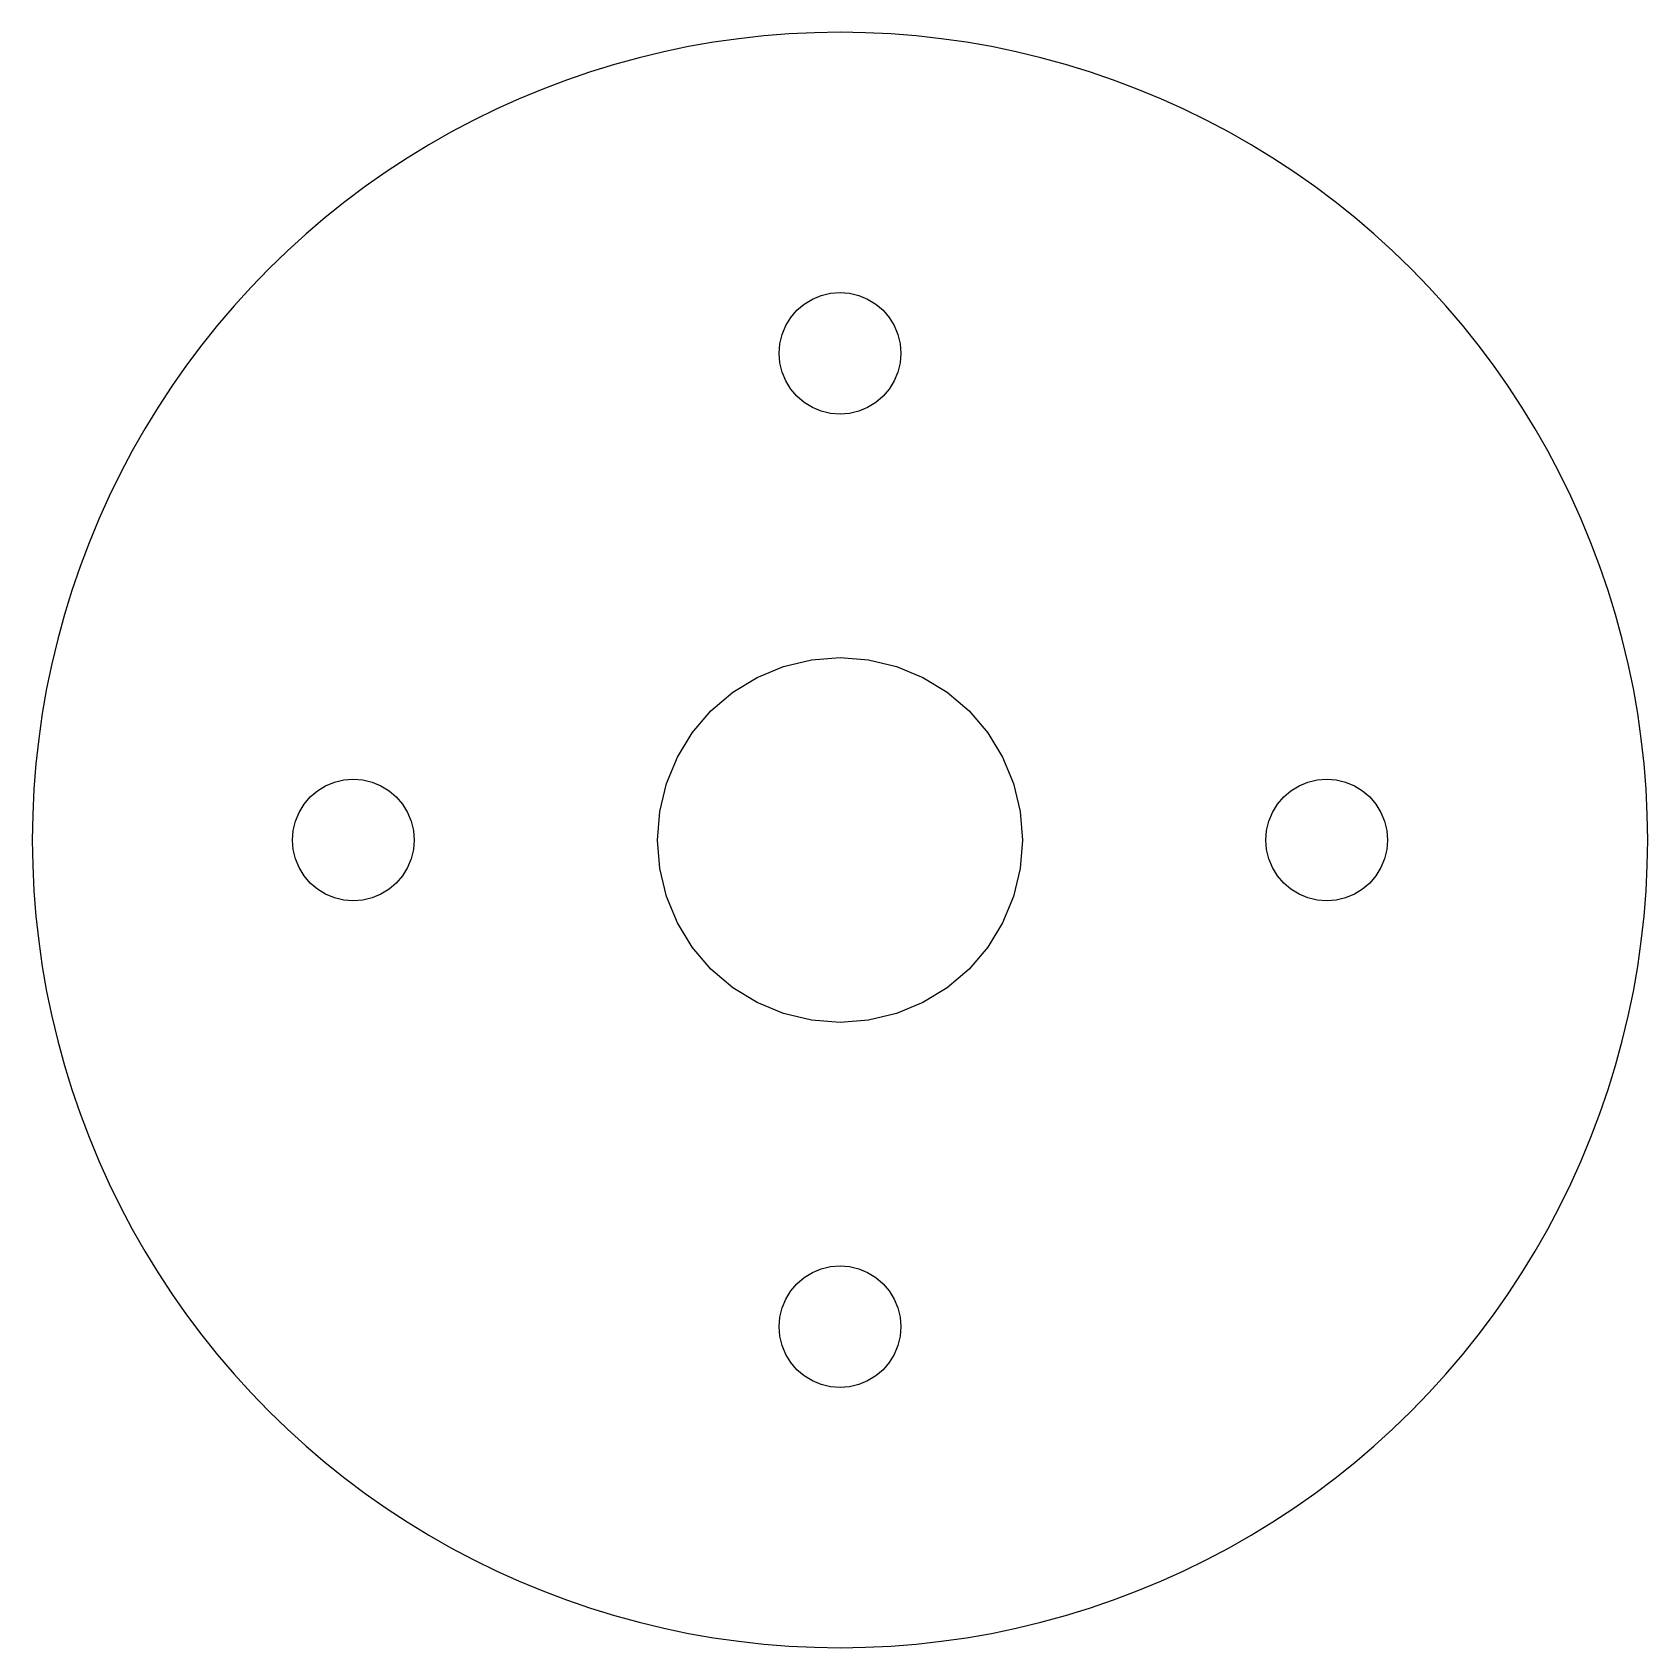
# Model space of a CAD drawing. Header units: metres. Extents: x -13.3 to 13.3, y -13.3 to 13.3.
import ezdxf

# ---------------------------------------------------------------- set-up
doc = ezdxf.new("R2010")
doc.units = ezdxf.units.M

msp = doc.modelspace()

# ---------------------------------------------------------------- linework, layer by layer
for p, q in [((0, 13.275), (-0.416977, 13.2684)), ((0.416977, 13.2684), (0, 13.275)), ((-2.48747, 13.0399), (-2.89584, 12.9553)), ((-2.07666, 13.1116), (-2.48747, 13.0399)), ((-1.66379, 13.1703), (-2.07666, 13.1116)), ((-1.24928, 13.2161), (-1.66379, 13.1703)), ((-0.833542, 13.2488), (-1.24928, 13.2161)), ((-0.416977, 13.2684), (-0.833542, 13.2488)), ((0.833542, 13.2488), (0.416977, 13.2684)), ((1.24928, 13.2161), (0.833542, 13.2488)), ((1.66379, 13.1703), (1.24928, 13.2161)), ((2.07666, 13.1116), (1.66379, 13.1703)), ((2.48747, 13.0399), (2.07666, 13.1116)), ((2.89584, 12.9553), (2.48747, 13.0399)), ((-3.7036, 12.7479), (-4.10219, 12.6253)), ((-3.30135, 12.8579), (-3.7036, 12.7479)), ((-2.89584, 12.9553), (-3.30135, 12.8579)), ((3.30135, 12.8579), (2.89584, 12.9553)), ((3.7036, 12.7479), (3.30135, 12.8579)), ((4.10219, 12.6253), (3.7036, 12.7479)), ((-4.49673, 12.4902), (-4.88684, 12.3428)), ((-4.10219, 12.6253), (-4.49673, 12.4902)), ((4.49673, 12.4902), (4.10219, 12.6253)), ((4.88684, 12.3428), (4.49673, 12.4902)), ((-4.88684, 12.3428), (-5.27213, 12.1832)), ((5.27213, 12.1832), (4.88684, 12.3428)), ((-5.65221, 12.0116), (-6.02672, 11.8281)), ((-5.27213, 12.1832), (-5.65221, 12.0116)), ((5.65221, 12.0116), (5.27213, 12.1832)), ((6.02672, 11.8281), (5.65221, 12.0116)), ((-6.02672, 11.8281), (-6.39528, 11.633)), ((6.39528, 11.633), (6.02672, 11.8281)), ((-6.75752, 11.4263), (-7.1131, 11.2085)), ((-6.39528, 11.633), (-6.75752, 11.4263)), ((6.75752, 11.4263), (6.39528, 11.633)), ((7.1131, 11.2085), (6.75752, 11.4263)), ((-7.1131, 11.2085), (-7.46165, 10.9795)), ((7.46165, 10.9795), (7.1131, 11.2085)), ((-7.46165, 10.9795), (-7.80284, 10.7397)), ((7.80284, 10.7397), (7.46165, 10.9795)), ((-7.80284, 10.7397), (-8.13634, 10.4893)), ((8.13634, 10.4893), (7.80284, 10.7397)), ((-8.13634, 10.4893), (-8.46179, 10.2286)), ((8.46179, 10.2286), (8.13634, 10.4893)), ((-8.46179, 10.2286), (-8.7789, 9.95772)), ((8.7789, 9.95772), (8.46179, 10.2286)), ((-8.7789, 9.95772), (-9.08736, 9.67705)), ((9.08736, 9.67705), (8.7789, 9.95772)), ((-9.08736, 9.67705), (-9.38684, 9.38684)), ((9.38684, 9.38684), (9.08736, 9.67705)), ((-9.38684, 9.38684), (-9.67705, 9.08736)), ((9.67705, 9.08736), (9.38684, 9.38684)), ((-9.67705, 9.08736), (-9.95772, 8.7789)), ((9.95772, 8.7789), (9.67705, 9.08736)), ((-9.95772, 8.7789), (-10.2286, 8.46179)), ((-0.707092, 8.70709), (-0.587784, 8.80901)), ((-0.587784, 8.80901), (-0.453979, 8.89101)), ((-0.453979, 8.89101), (-0.309006, 8.95105)), ((-0.309006, 8.95105), (-0.156433, 8.98769)), ((-0.156433, 8.98769), (0, 9)), ((0, 9), (0.156433, 8.98769)), ((0.156433, 8.98769), (0.309006, 8.95105)), ((0.309006, 8.95105), (0.453979, 8.89101)), ((0.453979, 8.89101), (0.587784, 8.80901)), ((0.587784, 8.80901), (0.707092, 8.70709)), ((10.2286, 8.46179), (9.95772, 8.7789)), ((-0.891006, 8.45398), (-0.809006, 8.58778)), ((-0.809006, 8.58778), (-0.707092, 8.70709)), ((0.707092, 8.70709), (0.809006, 8.58778)), ((0.809006, 8.58778), (0.891006, 8.45398)), ((-10.2286, 8.46179), (-10.4893, 8.13634)), ((-0.987686, 8.15643), (-0.95105, 8.30901)), ((-0.95105, 8.30901), (-0.891006, 8.45398)), ((0.891006, 8.45398), (0.95105, 8.30901)), ((0.95105, 8.30901), (0.987686, 8.15643)), ((10.4893, 8.13634), (10.2286, 8.46179)), ((-10.4893, 8.13634), (-10.7397, 7.80284)), ((-0.999985, 8), (-0.987686, 8.15643)), ((-0.987686, 7.84355), (-0.999985, 8)), ((0.987686, 8.15643), (1, 8)), ((1, 8), (0.987686, 7.84355)), ((10.7397, 7.80284), (10.4893, 8.13634)), ((-10.7397, 7.80284), (-10.9795, 7.46165)), ((-0.95105, 7.69098), (-0.987686, 7.84355)), ((0.987686, 7.84355), (0.95105, 7.69098)), ((10.9795, 7.46165), (10.7397, 7.80284)), ((-10.9795, 7.46165), (-11.2085, 7.1131)), ((-0.891006, 7.54601), (-0.95105, 7.69098)), ((-0.809006, 7.4122), (-0.891006, 7.54601)), ((0.891006, 7.54601), (0.809006, 7.4122)), ((0.95105, 7.69098), (0.891006, 7.54601)), ((11.2085, 7.1131), (10.9795, 7.46165)), ((-0.707092, 7.29289), (-0.809006, 7.4122)), ((-0.587784, 7.19098), (-0.707092, 7.29289)), ((-0.453979, 7.10898), (-0.587784, 7.19098)), ((0.587784, 7.19098), (0.453979, 7.10898)), ((0.707092, 7.29289), (0.587784, 7.19098)), ((0.809006, 7.4122), (0.707092, 7.29289)), ((-11.2085, 7.1131), (-11.4263, 6.75752)), ((-0.309006, 7.04893), (-0.453979, 7.10898)), ((-0.156433, 7.0123), (-0.309006, 7.04893)), ((0, 7), (-0.156433, 7.0123)), ((0.156433, 7.0123), (0, 7)), ((0.309006, 7.04893), (0.156433, 7.0123)), ((0.453979, 7.10898), (0.309006, 7.04893)), ((11.4263, 6.75752), (11.2085, 7.1131)), ((-11.4263, 6.75752), (-11.633, 6.39528)), ((11.633, 6.39528), (11.4263, 6.75752)), ((-11.633, 6.39528), (-11.8281, 6.02672)), ((11.8281, 6.02672), (11.633, 6.39528)), ((-11.8281, 6.02672), (-12.0116, 5.65221)), ((12.0116, 5.65221), (11.8281, 6.02672)), ((-12.0116, 5.65221), (-12.1832, 5.27213)), ((12.1832, 5.27213), (12.0116, 5.65221)), ((-12.1832, 5.27213), (-12.3428, 4.88684)), ((12.3428, 4.88684), (12.1832, 5.27213)), ((-12.3428, 4.88684), (-12.4902, 4.49673)), ((12.4902, 4.49673), (12.3428, 4.88684)), ((-12.4902, 4.49673), (-12.6253, 4.10219)), ((12.6253, 4.10219), (12.4902, 4.49673)), ((-12.6253, 4.10219), (-12.7479, 3.7036)), ((12.7479, 3.7036), (12.6253, 4.10219)), ((-12.7479, 3.7036), (-12.8579, 3.30135)), ((12.8579, 3.30135), (12.7479, 3.7036)), ((-12.8579, 3.30135), (-12.9553, 2.89584)), ((12.9553, 2.89584), (12.8579, 3.30135)), ((-0.927048, 2.85316), (-0.469299, 2.96306)), ((-0.469299, 2.96306), (0, 3)), ((0, 3), (0.469299, 2.96306)), ((0.469299, 2.96306), (0.927048, 2.85316)), ((-12.9553, 2.89584), (-13.0399, 2.48747)), ((-1.76335, 2.42705), (-1.36197, 2.67302)), ((-1.36197, 2.67302), (-0.927048, 2.85316)), ((0.927048, 2.85316), (1.36197, 2.67302)), ((1.36197, 2.67302), (1.76335, 2.42705)), ((13.0399, 2.48747), (12.9553, 2.89584)), ((-13.0399, 2.48747), (-13.1116, 2.07666)), ((-2.12131, 2.12131), (-1.76335, 2.42705)), ((1.76335, 2.42705), (2.12131, 2.12131)), ((13.1116, 2.07666), (13.0399, 2.48747)), ((-13.1116, 2.07666), (-13.1703, 1.66379)), ((-2.42705, 1.76335), (-2.12131, 2.12131)), ((2.12131, 2.12131), (2.42705, 1.76335)), ((13.1703, 1.66379), (13.1116, 2.07666)), ((-13.1703, 1.66379), (-13.2161, 1.24928)), ((-2.67302, 1.36197), (-2.42705, 1.76335)), ((2.42705, 1.76335), (2.67302, 1.36197)), ((13.2161, 1.24928), (13.1703, 1.66379)), ((-2.85316, 0.927048), (-2.67302, 1.36197)), ((2.67302, 1.36197), (2.85316, 0.927048)), ((-13.2161, 1.24928), (-13.2488, 0.833542)), ((13.2488, 0.833542), (13.2161, 1.24928)), ((-13.2488, 0.833542), (-13.2684, 0.416977)), ((-8.70709, 0.707092), (-8.58778, 0.809006)), ((-8.58778, 0.809006), (-8.45398, 0.891006)), ((-8.45398, 0.891006), (-8.30901, 0.95105)), ((-8.30901, 0.95105), (-8.15643, 0.987686)), ((-8.15643, 0.987686), (-8, 1)), ((-8, 1), (-7.84355, 0.987686)), ((-7.84355, 0.987686), (-7.69098, 0.95105)), ((-7.69098, 0.95105), (-7.54601, 0.891006)), ((-7.54601, 0.891006), (-7.4122, 0.809006)), ((-7.4122, 0.809006), (-7.29289, 0.707092)), ((-2.96306, 0.469299), (-2.85316, 0.927048)), ((2.85316, 0.927048), (2.96306, 0.469299)), ((7.29289, 0.707092), (7.4122, 0.809006)), ((7.4122, 0.809006), (7.54601, 0.891006)), ((7.54601, 0.891006), (7.69098, 0.95105)), ((7.69098, 0.95105), (7.84355, 0.987686)), ((7.84355, 0.987686), (8, 1)), ((8, 1), (8.15643, 0.987686)), ((8.15643, 0.987686), (8.30901, 0.95105)), ((8.30901, 0.95105), (8.45398, 0.891006)), ((8.45398, 0.891006), (8.58778, 0.809006)), ((8.58778, 0.809006), (8.70709, 0.707092)), ((13.2684, 0.416977), (13.2488, 0.833542)), ((-8.89101, 0.453979), (-8.80901, 0.587784)), ((-8.80901, 0.587784), (-8.70709, 0.707092)), ((-7.29289, 0.707092), (-7.19098, 0.587784)), ((-7.19098, 0.587784), (-7.10898, 0.453979)), ((7.10898, 0.453979), (7.19098, 0.587784)), ((7.19098, 0.587784), (7.29289, 0.707092)), ((8.70709, 0.707092), (8.80901, 0.587784)), ((8.80901, 0.587784), (8.89101, 0.453979)), ((-13.2684, 0.416977), (-13.275, 0)), ((-8.98769, 0.156433), (-8.95105, 0.309006)), ((-8.95105, 0.309006), (-8.89101, 0.453979)), ((-7.10898, 0.453979), (-7.04893, 0.309006)), ((-7.04893, 0.309006), (-7.0123, 0.156433)), ((-3, 0), (-2.96306, 0.469299)), ((2.96306, 0.469299), (3, 0)), ((7.0123, 0.156433), (7.04893, 0.309006)), ((7.04893, 0.309006), (7.10898, 0.453979)), ((8.89101, 0.453979), (8.95105, 0.309006)), ((8.95105, 0.309006), (8.98769, 0.156433)), ((13.275, 0), (13.2684, 0.416977)), ((-13.275, 0), (-13.2684, -0.416977)), ((-9, 0), (-8.98769, 0.156433)), ((-8.98769, -0.156433), (-9, 0)), ((-7.0123, 0.156433), (-7, 0)), ((-7, 0), (-7.0123, -0.156433)), ((-2.96306, -0.469299), (-3, 0)), ((3, 0), (2.96306, -0.469299)), ((7, 0), (7.0123, 0.156433)), ((7.0123, -0.156433), (7, 0)), ((8.98769, 0.156433), (9, 0)), ((9, 0), (8.98769, -0.156433)), ((13.2684, -0.416977), (13.275, 0)), ((-8.95105, -0.309006), (-8.98769, -0.156433)), ((-7.0123, -0.156433), (-7.04893, -0.309006)), ((7.04893, -0.309006), (7.0123, -0.156433)), ((8.98769, -0.156433), (8.95105, -0.309006)), ((-13.2684, -0.416977), (-13.2488, -0.833542)), ((-8.89101, -0.453979), (-8.95105, -0.309006)), ((-8.80901, -0.587784), (-8.89101, -0.453979)), ((-7.10898, -0.453979), (-7.19098, -0.587784)), ((-7.04893, -0.309006), (-7.10898, -0.453979)), ((-2.85316, -0.927048), (-2.96306, -0.469299)), ((2.96306, -0.469299), (2.85316, -0.927048)), ((7.10898, -0.453979), (7.04893, -0.309006)), ((7.19098, -0.587784), (7.10898, -0.453979)), ((8.89101, -0.453979), (8.80901, -0.587784)), ((8.95105, -0.309006), (8.89101, -0.453979)), ((13.2488, -0.833542), (13.2684, -0.416977)), ((-8.70709, -0.707092), (-8.80901, -0.587784)), ((-8.58778, -0.809006), (-8.70709, -0.707092)), ((-7.29289, -0.707092), (-7.4122, -0.809006)), ((-7.19098, -0.587784), (-7.29289, -0.707092)), ((7.29289, -0.707092), (7.19098, -0.587784)), ((7.4122, -0.809006), (7.29289, -0.707092)), ((8.70709, -0.707092), (8.58778, -0.809006)), ((8.80901, -0.587784), (8.70709, -0.707092)), ((-13.2488, -0.833542), (-13.2161, -1.24928)), ((-8.45398, -0.891006), (-8.58778, -0.809006)), ((-8.30901, -0.95105), (-8.45398, -0.891006)), ((-8.15643, -0.987686), (-8.30901, -0.95105)), ((-8, -0.999985), (-8.15643, -0.987686)), ((-7.84355, -0.987686), (-8, -0.999985)), ((-7.69098, -0.95105), (-7.84355, -0.987686)), ((-7.54601, -0.891006), (-7.69098, -0.95105)), ((-7.4122, -0.809006), (-7.54601, -0.891006)), ((-2.67302, -1.36197), (-2.85316, -0.927048)), ((2.85316, -0.927048), (2.67302, -1.36197)), ((7.54601, -0.891006), (7.4122, -0.809006)), ((7.69098, -0.95105), (7.54601, -0.891006)), ((7.84355, -0.987686), (7.69098, -0.95105)), ((8, -1), (7.84355, -0.987686)), ((8.15643, -0.987686), (8, -1)), ((8.30901, -0.95105), (8.15643, -0.987686)), ((8.45398, -0.891006), (8.30901, -0.95105)), ((8.58778, -0.809006), (8.45398, -0.891006)), ((13.2161, -1.24928), (13.2488, -0.833542)), ((-13.2161, -1.24928), (-13.1703, -1.66379)), ((13.1703, -1.66379), (13.2161, -1.24928)), ((-2.42705, -1.76335), (-2.67302, -1.36197)), ((2.67302, -1.36197), (2.42705, -1.76335)), ((-13.1703, -1.66379), (-13.1116, -2.07666)), ((-2.12131, -2.12131), (-2.42705, -1.76335)), ((2.42705, -1.76335), (2.12131, -2.12131)), ((13.1116, -2.07666), (13.1703, -1.66379)), ((-13.1116, -2.07666), (-13.0399, -2.48747)), ((-1.76335, -2.42705), (-2.12131, -2.12131)), ((2.12131, -2.12131), (1.76335, -2.42705)), ((13.0399, -2.48747), (13.1116, -2.07666)), ((-13.0399, -2.48747), (-12.9553, -2.89584)), ((-1.36197, -2.67302), (-1.76335, -2.42705)), ((1.76335, -2.42705), (1.36197, -2.67302)), ((12.9553, -2.89584), (13.0399, -2.48747)), ((-12.9553, -2.89584), (-12.8579, -3.30135)), ((-0.927048, -2.85316), (-1.36197, -2.67302)), ((-0.469299, -2.96306), (-0.927048, -2.85316)), ((0.927048, -2.85316), (0.469299, -2.96306)), ((1.36197, -2.67302), (0.927048, -2.85316)), ((12.8579, -3.30135), (12.9553, -2.89584)), ((0, -3), (-0.469299, -2.96306)), ((0.469299, -2.96306), (0, -3)), ((-12.8579, -3.30135), (-12.7479, -3.7036)), ((12.7479, -3.7036), (12.8579, -3.30135)), ((-12.7479, -3.7036), (-12.6253, -4.10219)), ((12.6253, -4.10219), (12.7479, -3.7036)), ((-12.6253, -4.10219), (-12.4902, -4.49673)), ((12.4902, -4.49673), (12.6253, -4.10219)), ((-12.4902, -4.49673), (-12.3428, -4.88684)), ((12.3428, -4.88684), (12.4902, -4.49673)), ((-12.3428, -4.88684), (-12.1832, -5.27213)), ((12.1832, -5.27213), (12.3428, -4.88684)), ((-12.1832, -5.27213), (-12.0116, -5.65221)), ((12.0116, -5.65221), (12.1832, -5.27213)), ((-12.0116, -5.65221), (-11.8281, -6.02672)), ((11.8281, -6.02672), (12.0116, -5.65221)), ((-11.8281, -6.02672), (-11.633, -6.39528)), ((11.633, -6.39528), (11.8281, -6.02672)), ((-11.633, -6.39528), (-11.4263, -6.75752)), ((11.4263, -6.75752), (11.633, -6.39528)), ((-11.4263, -6.75752), (-11.2085, -7.1131)), ((11.2085, -7.1131), (11.4263, -6.75752)), ((-11.2085, -7.1131), (-10.9795, -7.46165)), ((-0.587784, -7.19098), (-0.453979, -7.10898)), ((-0.453979, -7.10898), (-0.309006, -7.04893)), ((-0.309006, -7.04893), (-0.156433, -7.0123)), ((-0.156433, -7.0123), (0, -7)), ((0, -7), (0.156433, -7.0123)), ((0.156433, -7.0123), (0.309006, -7.04893)), ((0.309006, -7.04893), (0.453979, -7.10898)), ((0.453979, -7.10898), (0.587784, -7.19098)), ((10.9795, -7.46165), (11.2085, -7.1131)), ((-0.891006, -7.54601), (-0.809006, -7.4122)), ((-0.809006, -7.4122), (-0.707092, -7.29289)), ((-0.707092, -7.29289), (-0.587784, -7.19098)), ((0.587784, -7.19098), (0.707092, -7.29289)), ((0.707092, -7.29289), (0.809006, -7.4122)), ((0.809006, -7.4122), (0.891006, -7.54601)), ((-10.9795, -7.46165), (-10.7397, -7.80284)), ((-0.987686, -7.84355), (-0.95105, -7.69098)), ((-0.95105, -7.69098), (-0.891006, -7.54601)), ((0.891006, -7.54601), (0.95105, -7.69098)), ((0.95105, -7.69098), (0.987686, -7.84355)), ((10.7397, -7.80284), (10.9795, -7.46165)), ((-10.7397, -7.80284), (-10.4893, -8.13634)), ((-1, -8), (-0.987686, -7.84355)), ((0.987686, -7.84355), (0.999985, -8)), ((10.4893, -8.13634), (10.7397, -7.80284)), ((-10.4893, -8.13634), (-10.2286, -8.46179)), ((-0.987686, -8.15643), (-1, -8)), ((-0.95105, -8.30901), (-0.987686, -8.15643)), ((0.987686, -8.15643), (0.95105, -8.30901)), ((0.999985, -8), (0.987686, -8.15643)), ((10.2286, -8.46179), (10.4893, -8.13634)), ((-10.2286, -8.46179), (-9.95772, -8.7789)), ((-0.891006, -8.45398), (-0.95105, -8.30901)), ((-0.809006, -8.58778), (-0.891006, -8.45398)), ((0.891006, -8.45398), (0.809006, -8.58778)), ((0.95105, -8.30901), (0.891006, -8.45398)), ((9.95772, -8.7789), (10.2286, -8.46179)), ((-0.707092, -8.70709), (-0.809006, -8.58778)), ((-0.587784, -8.80901), (-0.707092, -8.70709)), ((0.707092, -8.70709), (0.587784, -8.80901)), ((0.809006, -8.58778), (0.707092, -8.70709)), ((-9.95772, -8.7789), (-9.67705, -9.08736)), ((-0.453979, -8.89101), (-0.587784, -8.80901)), ((-0.309006, -8.95105), (-0.453979, -8.89101)), ((-0.156433, -8.98769), (-0.309006, -8.95105)), ((0, -9), (-0.156433, -8.98769)), ((0.156433, -8.98769), (0, -9)), ((0.309006, -8.95105), (0.156433, -8.98769)), ((0.453979, -8.89101), (0.309006, -8.95105)), ((0.587784, -8.80901), (0.453979, -8.89101)), ((9.67705, -9.08736), (9.95772, -8.7789)), ((-9.67705, -9.08736), (-9.38684, -9.38684)), ((9.38684, -9.38684), (9.67705, -9.08736)), ((-9.38684, -9.38684), (-9.08736, -9.67705)), ((9.08736, -9.67705), (9.38684, -9.38684)), ((-9.08736, -9.67705), (-8.7789, -9.95772)), ((8.7789, -9.95772), (9.08736, -9.67705)), ((-8.7789, -9.95772), (-8.46179, -10.2286)), ((8.46179, -10.2286), (8.7789, -9.95772)), ((-8.46179, -10.2286), (-8.13634, -10.4893)), ((8.13634, -10.4893), (8.46179, -10.2286)), ((-8.13634, -10.4893), (-7.80284, -10.7397)), ((7.80284, -10.7397), (8.13634, -10.4893)), ((-7.80284, -10.7397), (-7.46165, -10.9795)), ((7.46165, -10.9795), (7.80284, -10.7397)), ((-7.46165, -10.9795), (-7.1131, -11.2085)), ((7.1131, -11.2085), (7.46165, -10.9795)), ((-7.1131, -11.2085), (-6.75752, -11.4263)), ((6.75752, -11.4263), (7.1131, -11.2085)), ((-6.75752, -11.4263), (-6.39528, -11.633)), ((-6.39528, -11.633), (-6.02672, -11.8281)), ((6.02672, -11.8281), (6.39528, -11.633)), ((6.39528, -11.633), (6.75752, -11.4263)), ((-6.02672, -11.8281), (-5.65221, -12.0116)), ((5.65221, -12.0116), (6.02672, -11.8281)), ((-5.65221, -12.0116), (-5.27213, -12.1832)), ((-5.27213, -12.1832), (-4.88684, -12.3428)), ((4.88684, -12.3428), (5.27213, -12.1832)), ((5.27213, -12.1832), (5.65221, -12.0116)), ((-4.88684, -12.3428), (-4.49673, -12.4902)), ((4.49673, -12.4902), (4.88684, -12.3428)), ((-4.49673, -12.4902), (-4.10219, -12.6253)), ((-4.10219, -12.6253), (-3.7036, -12.7479)), ((3.7036, -12.7479), (4.10219, -12.6253)), ((4.10219, -12.6253), (4.49673, -12.4902)), ((-3.7036, -12.7479), (-3.30135, -12.8579)), ((-3.30135, -12.8579), (-2.89584, -12.9553)), ((-2.89584, -12.9553), (-2.48747, -13.0399)), ((2.48747, -13.0399), (2.89584, -12.9553)), ((2.89584, -12.9553), (3.30135, -12.8579)), ((3.30135, -12.8579), (3.7036, -12.7479)), ((-2.48747, -13.0399), (-2.07666, -13.1116)), ((-2.07666, -13.1116), (-1.66379, -13.1703)), ((-1.66379, -13.1703), (-1.24928, -13.2161)), ((-1.24928, -13.2161), (-0.833542, -13.2488)), ((-0.833542, -13.2488), (-0.416977, -13.2684)), ((-0.416977, -13.2684), (0, -13.275)), ((0, -13.275), (0.416977, -13.2684)), ((0.416977, -13.2684), (0.833542, -13.2488)), ((0.833542, -13.2488), (1.24928, -13.2161)), ((1.24928, -13.2161), (1.66379, -13.1703)), ((1.66379, -13.1703), (2.07666, -13.1116)), ((2.07666, -13.1116), (2.48747, -13.0399))]:
    msp.add_line(p, q)

doc.saveas('drawing.dxf')
